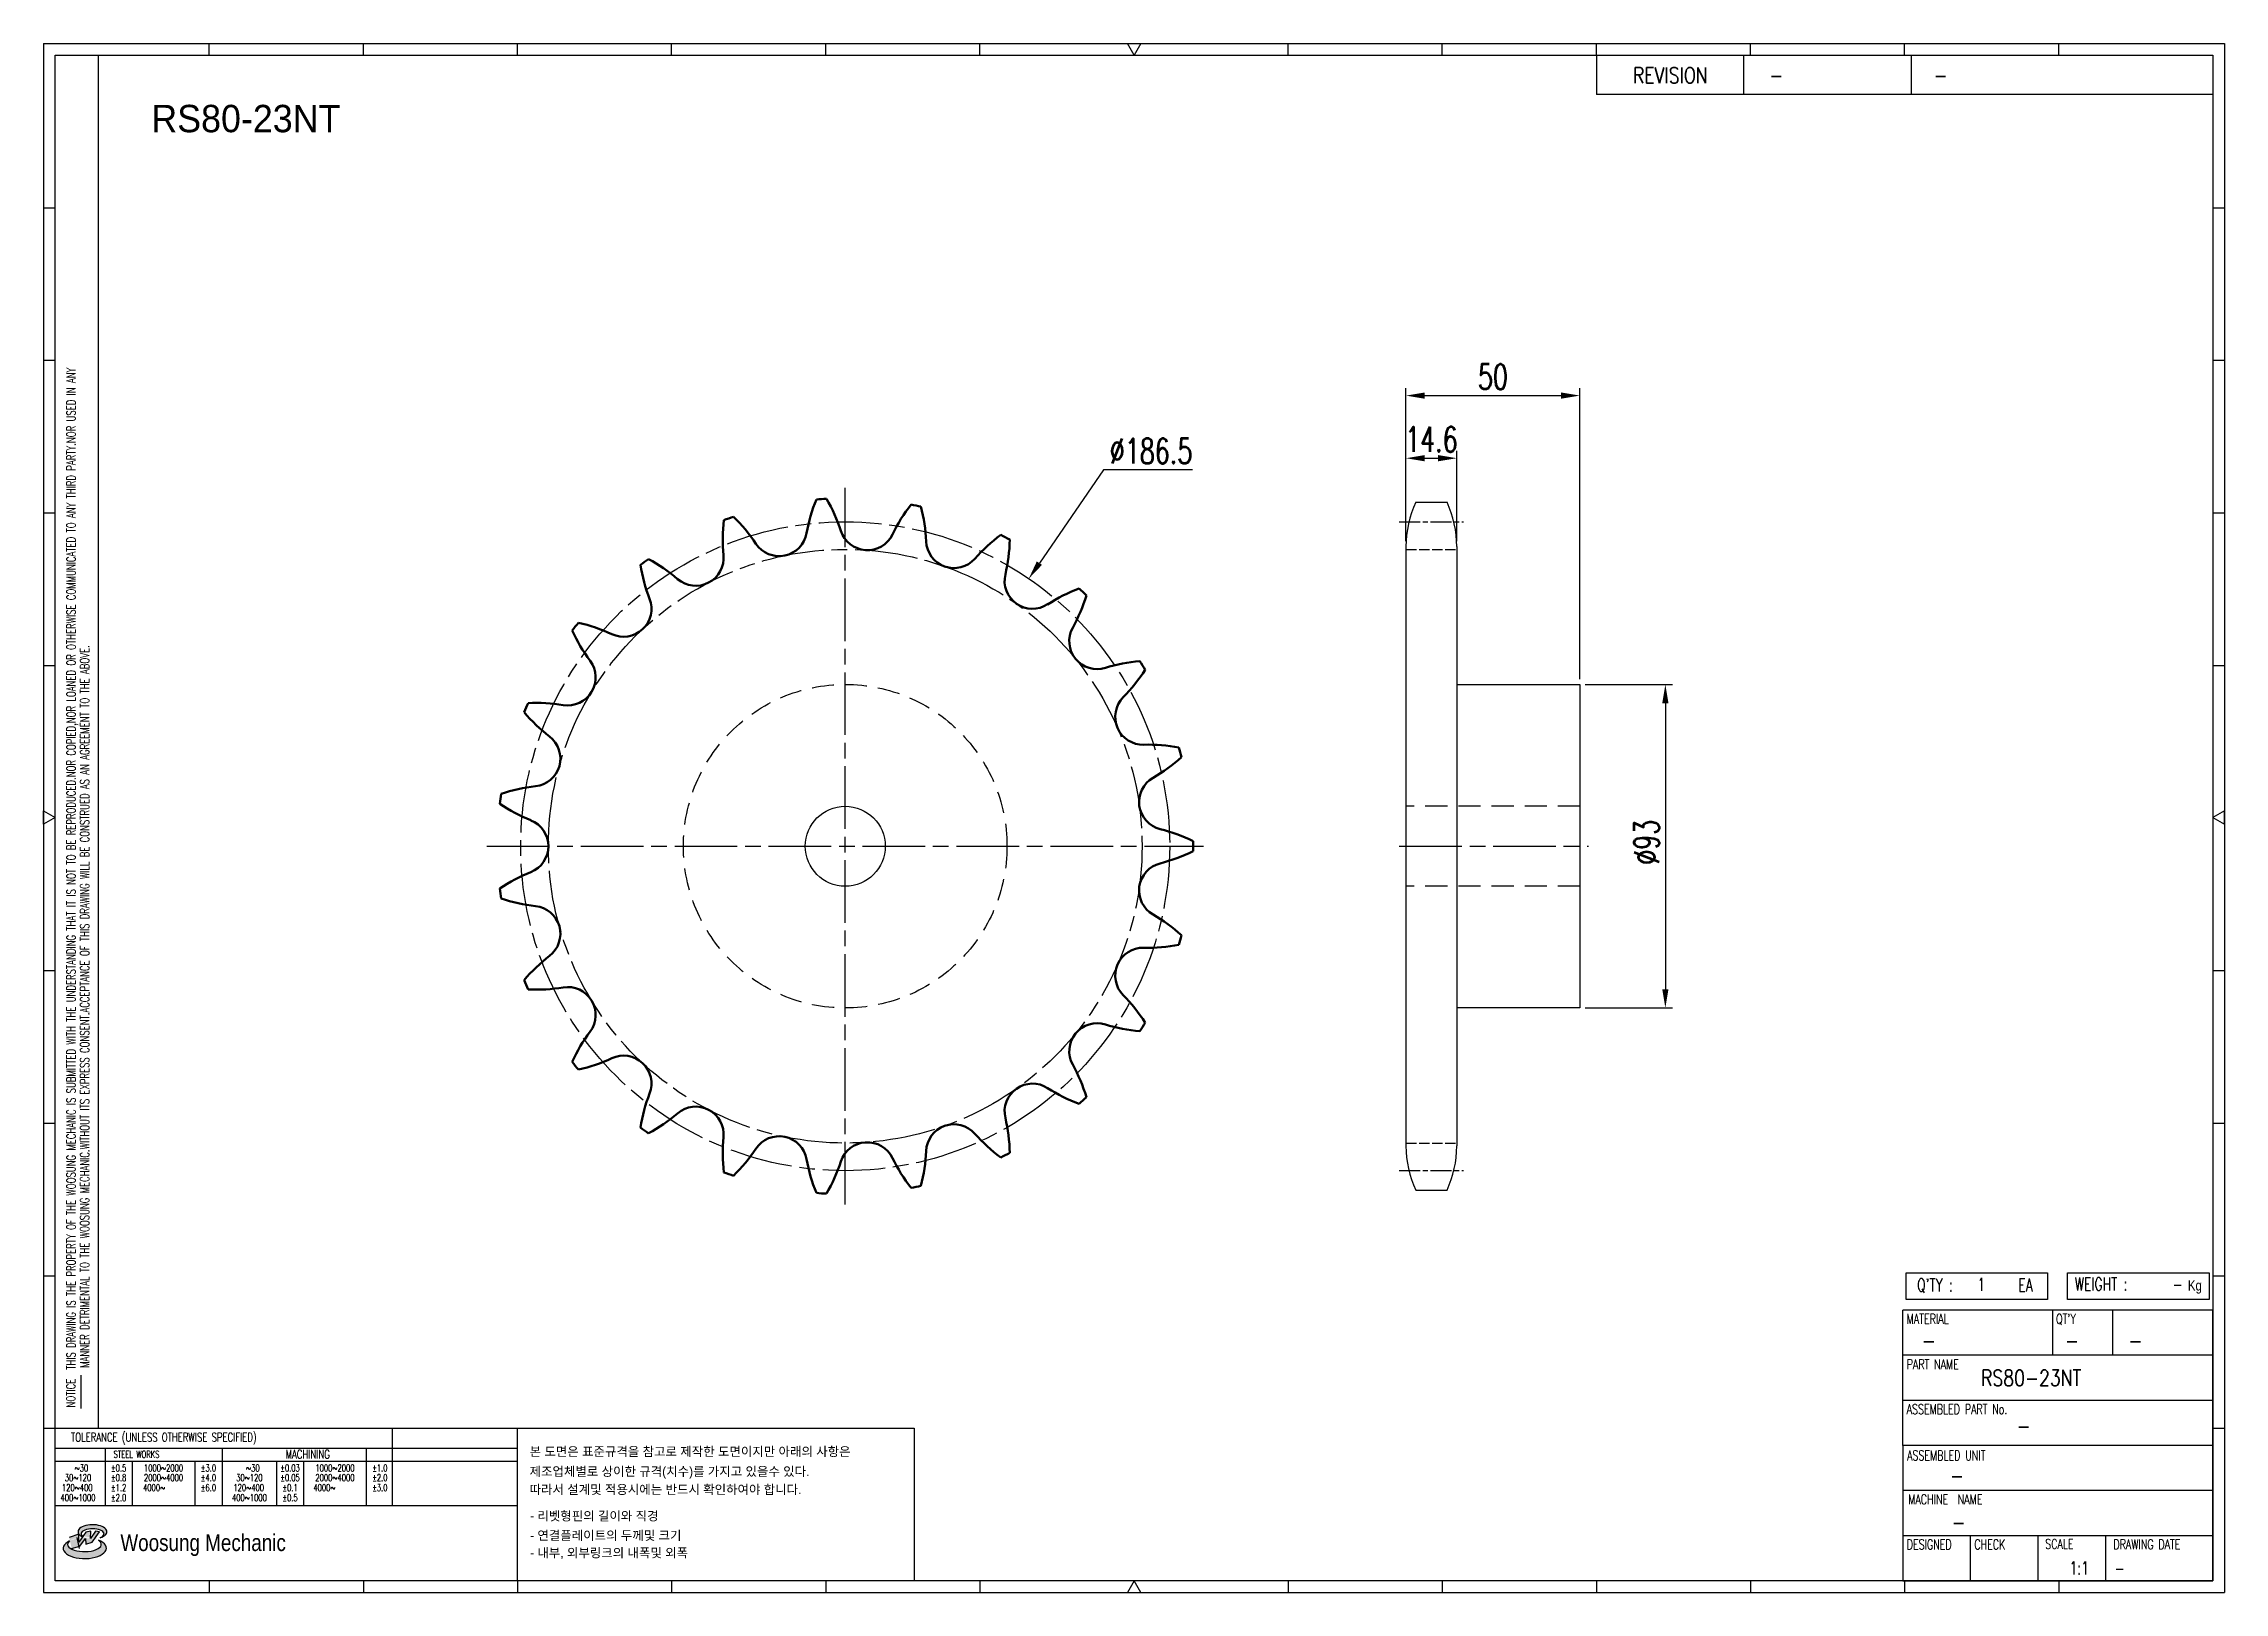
# Model space of a CAD drawing. Header units: millimetres. Extents: x 26966 to 27592, y 34 to 479.
import ezdxf
from ezdxf.enums import TextEntityAlignment as Align

# ---------------------------------------------------------------- set-up
doc = ezdxf.new("R2010")
doc.units = ezdxf.units.MM
for name, pattern in [('AM_ISO02W050', [7.5, 6, -1.5]), ('AM_ISO02W050x2', [3.75, 3, -0.75]), ('AM_ISO08W050', [18, 12, -1.5, 3, -1.5]), ('AM_ISO08W050x2', [9, 6, -0.75, 1.5, -0.75]), ('HIDDEN', [9.525, 6.35, -3.175])]:
    doc.linetypes.add(name, pattern=pattern)
doc.layers.get('Defpoints').update_dxf_attribs({"color": 80})
for name, color, linetype, lineweight in [('AM_0N', 7, 'Continuous', 50), ('AM_3N', 6, 'AM_ISO02W050', 25), ('AM_7', 4, 'AM_ISO08W050', 25)]:
    doc.layers.add(name, color=color, linetype=linetype, lineweight=lineweight)
for name, color, linetype in [('HL', 2, 'HIDDEN'), ('S-DIM', 7, 'Continuous'), ('TITLE', 7, 'Continuous'), ('도면레이아웃', 7, 'Continuous')]:
    doc.layers.add(name, color=color, linetype=linetype)
doc.styles.add('HAN', font='ROMANS.shx', dxfattribs={"width": 0.7, "bigfont": 'whgtxt.shx'})
doc.styles.add('HKD_ST2', font='romans.shx', dxfattribs={"width": 0.7, "height": 4, "bigfont": '@extfont2.shx'})
doc.styles.add('HSG', font='SIMPLEX.shx', dxfattribs={"width": 0.7, "bigfont": 'HSG.shx'})
doc.styles.add('MtXpl_', font='Gulim.ttf')
doc.styles.add('SLDTEXTSTYLE4', font='arial.ttf', dxfattribs={"width": 0.8})
doc.styles.get("Standard").update_dxf_attribs({"font": 'arial.ttf'})
doc.dimstyles.new('APP16', dxfattribs={"dimscale": 3, "dimtxt": 2.4, "dimasz": 1.8, "dimexe": 0.7, "dimexo": 0.5, "dimgap": 0.6, "dimtad": 1, "dimtoh": 1, "dimdec": 1, "dimrnd": 0.01, "dimzin": 9, "dimdsep": 46, "dimtxsty": 'HSG', "dimcen": 0, "dimclrd": 1, "dimclre": 1, "dimclrt": 256, "dimazin": 2, "dimtp": 1, "dimtm": 1, "dimtfac": 0.5, "dimtdec": 1, "dimtofl": 0, "dimtmove": 0, "dimatfit": 3, "dimfxl": 0, "dimtvp": 1, "dimtolj": 2, "dimlwd": -1, "dimlwe": -1, "dimarcsym": 0})

# ---------------------------------------------------------------- blocks, each defined once
blk = doc.blocks.new('MAST')
at = {"layer": '도면레이아웃'}
h = blk.add_hatch(color=10, dxfattribs=at)
h.paths.add_polyline_path([(1.544, 35.177), (1.554, 34.966), (1.779, 35.034), (2.054, 35.422), (1.908, 35.446), (1.728, 35.167), (1.741, 35.439), (1.547, 35.405), (1.292, 35.041), (1.295, 35.33), (0.943, 35.208), (1.03, 34.8), (1.336, 34.885)])
edge = h.paths.add_edge_path()
edge.add_ellipse((1.795, 35.421), major_axis=(-0.53, 0), ratio=0.487785, start_angle=122.36065, end_angle=403.39574)
edge.add_line((1.411, 35.244), (1.419, 35.261))
edge.add_ellipse((1.798, 35.344), major_axis=(-0.423, 0), ratio=0.444396, start_angle=131.58977, end_angle=386.19408, ccw=False)
edge = h.paths.add_edge_path()
edge.add_ellipse((1.512, 34.815), major_axis=(-0.793, 0), ratio=0.480113, start_angle=314.67633, end_angle=590.85213)
edge.add_ellipse((1.501, 34.958), major_axis=(-0.62, 0), ratio=0.43311, start_angle=331.7024, end_angle=574.42495, ccw=False)
at = {"color": 140}
for p, q in [((0, 90.118), (80.15, 90.118)), ((0, 90.118), (0, 33.191)), ((80.15, 90.118), (80.15, 33.191)), ((57.068, 89.693), (57.068, 88.246)), ((62.47, 89.693), (62.47, 88.246)), ((68.635, 89.693), (68.635, 88.246)), ((79.725, 88.246), (57.068, 88.246)), ((68.449, 43.961), (68.449, 44.936)), ((68.449, 44.936), (73.654, 44.936)), ((73.654, 44.936), (73.654, 43.961)), ((74.39, 43.961), (74.39, 44.936)), ((74.39, 44.936), (79.595, 44.936)), ((79.595, 44.936), (79.595, 43.961)), ((68.336, 38.59), (68.336, 43.563)), ((79.725, 43.563), (68.336, 43.563)), ((73.654, 43.961), (68.449, 43.961)), ((73.827, 43.563), (73.827, 41.905)), ((79.595, 43.961), (74.39, 43.961)), ((76.037, 43.563), (76.037, 41.905)), ((79.725, 38.59), (79.725, 43.563)), ((79.725, 41.905), (68.336, 41.905)), ((79.725, 40.248), (68.336, 40.248)), ((68.336, 38.59), (68.336, 33.616)), ((79.725, 38.59), (68.336, 38.59)), ((79.725, 33.616), (79.725, 38.59)), ((79.725, 36.932), (68.336, 36.932)), ((79.725, 35.274), (68.336, 35.274)), ((70.822, 33.616), (70.822, 35.274)), ((73.309, 33.616), (73.309, 35.274)), ((75.796, 33.616), (75.796, 35.274)), ((0, 33.191), (80.15, 33.191)), ((68.336, 33.616), (79.725, 33.616))]:
    blk.add_line(p, q, dxfattribs=at)
for p, q in [((6.089, 89.693), (6.089, 90.118)), ((11.753, 89.693), (11.753, 90.118)), ((17.418, 89.693), (17.418, 90.118)), ((23.082, 89.693), (23.082, 90.118)), ((28.746, 89.693), (28.746, 90.118)), ((34.411, 89.693), (34.411, 90.118)), ((45.739, 89.693), (45.739, 90.118)), ((51.404, 89.693), (51.404, 90.118)), ((57.068, 89.693), (57.068, 90.118)), ((62.732, 89.693), (62.732, 90.118)), ((68.397, 89.693), (68.397, 90.118)), ((74.061, 89.693), (74.061, 90.118)), ((0, 84.085), (0.425, 84.085)), ((79.725, 84.085), (80.15, 84.085)), ((0, 78.478), (0.425, 78.478)), ((79.725, 78.478), (80.15, 78.478)), ((0, 72.87), (0.425, 72.87)), ((79.725, 72.87), (80.15, 72.87)), ((0, 67.262), (0.425, 67.262)), ((79.725, 67.262), (80.15, 67.262)), ((0, 56.047), (0.425, 56.047)), ((79.725, 56.047), (80.15, 56.047)), ((0, 50.439), (0.425, 50.439)), ((79.725, 50.439), (80.15, 50.439)), ((0, 44.832), (0.425, 44.832)), ((79.725, 44.832), (80.15, 44.832)), ((1.377, 39.947), (1.377, 41.174)), ((0, 39.224), (0.425, 39.224)), ((79.725, 39.224), (80.15, 39.224)), ((6.089, 33.616), (6.089, 33.191)), ((11.753, 33.616), (11.753, 33.191)), ((17.418, 33.616), (17.418, 33.191)), ((23.082, 33.616), (23.082, 33.191)), ((28.746, 33.616), (28.746, 33.191)), ((34.411, 33.616), (34.411, 33.191)), ((45.739, 33.616), (45.739, 33.191)), ((51.404, 33.616), (51.404, 33.191)), ((57.068, 33.616), (57.068, 33.191)), ((62.732, 33.616), (62.732, 33.191)), ((68.397, 33.616), (68.397, 33.191)), ((74.061, 33.616), (74.061, 33.191))]:
    blk.add_line(p, q)
at = {"color": 2}
for p, q in [((2.017, 39.224), (2.017, 89.693)), ((0.425, 39.224), (17.418, 39.224)), ((0.425, 38.487), (17.418, 38.487)), ((2.257, 38.487), (2.257, 36.382)), ((6.557, 38.5), (6.557, 36.382)), ((11.857, 38.487), (11.857, 36.382)), ((12.816, 39.224), (12.816, 36.382)), ((17.418, 33.616), (17.418, 39.224)), ((0.425, 38.012), (17.418, 38.012)), ((3.257, 38.012), (3.257, 36.382)), ((5.557, 38.012), (5.557, 36.382)), ((8.557, 38.012), (8.557, 36.382)), ((9.557, 38.026), (9.557, 36.382)), ((0.425, 36.382), (17.418, 36.382))]:
    blk.add_line(p, q, dxfattribs=at)
for points in [[(40.075, 89.693), (39.83, 90.118), (40.32, 90.118)], [(0.425, 61.679), (0, 61.433), (0, 61.924)], [(79.725, 61.679), (80.15, 61.433), (80.15, 61.924)], [(40.075, 33.616), (39.83, 33.191), (40.32, 33.191)]]:
    blk.add_lwpolyline(points, close=True)
at = {"color": 140}
blk.add_lwpolyline([(0.425, 89.693), (79.725, 89.693), (79.725, 33.616), (0.425, 33.616)], close=True, dxfattribs=at)
at = {"layer": '도면레이아웃'}
for p, q in [((1.295, 35.33), (0.943, 35.208)), ((1.547, 35.405), (1.292, 35.041)), ((1.292, 35.041), (1.295, 35.33)), ((1.741, 35.439), (1.547, 35.405)), ((1.908, 35.446), (1.728, 35.167)), ((1.728, 35.167), (1.741, 35.439)), ((1.779, 35.034), (2.054, 35.422)), ((2.054, 35.422), (1.908, 35.446)), ((1.03, 34.8), (1.336, 34.885)), ((1.224, 35.208), (1.311, 34.8)), ((1.224, 35.208), (1.224, 35.208)), ((1.336, 34.885), (1.544, 35.177)), ((1.419, 35.261), (1.411, 35.244)), ((1.544, 35.177), (1.554, 34.966)), ((1.554, 34.966), (1.779, 35.034))]:
    blk.add_line(p, q, dxfattribs=at)
for centre, major_axis, ratio, start_param, end_param in [((1.795, 35.421), (-0.53, 0), 0.487785, 2.135596, 7.040584), ((1.798, 35.344), (-0.423, 0), 0.444396, 2.296675, 6.740358), ((1.512, 34.815), (-0.793, 0), 0.480113, 5.492138, 10.312315), ((1.501, 34.958), (-0.62, 0), 0.43311, 5.789299, 10.025607)]:
    blk.add_ellipse(centre, major_axis=major_axis, ratio=ratio, start_param=start_param, end_param=end_param, dxfattribs=at)
for s, height, style, width, p in [('REVISION', 0.5806, 'HAN', 0.8, (58.415, 88.664)), ('-', 0.581, 'HAN', 0.8, (63.426, 88.664)), ('-', 0.581, 'HAN', 0.8, (69.468, 88.664)), ("Q'TY : ", 0.4746, 'HKD_ST2', 0.7, (68.857, 44.253)), ('1', 0.475, 'HKD_ST2', 0.7, (71.071, 44.275)), ('EA', 0.4746, 'HKD_ST2', 0.7, (72.578, 44.253)), ('WEIGHT : ', 0.4746, 'HKD_ST2', 0.7, (74.65, 44.286)), ('-', 0.581, 'HAN', 0.8, (69.029, 42.157)), ('-', 0.581, 'HAN', 0.8, (74.289, 42.157)), ('-', 0.581, 'HAN', 0.8, (76.623, 42.157)), ('-', 0.581, 'HAN', 0.8, (72.515, 39.013)), ('-', 0.581, 'HAN', 0.8, (70.067, 37.189)), ('-', 0.581, 'HAN', 0.8, (70.126, 35.48)), ('1:1', 0.4746, 'HKD_ST2', 0.7, (74.458, 33.848)), ('-', 0.475, 'HKD_ST2', 0.7, (76.112, 33.837))]:
    blk.add_text(s, height=height, dxfattribs=dict(style=style, width=width)).set_placement(p)
at = {"color": 6, "style": 'HKD_ST2', "width": 0.7}
for s, p in [(' THIS DRAWING IS THE PROPERTY OF THE WOOSUNG MECHANIC IS SUBMITTED WITH THE UNDERSTANDING THAT IT IS NOT TO BE REPRODUCED.NOR COPIED,NOR LOANED OR OTHERWISE COMMUNICATED TO ANY THIRD PARTY.NOR USED IN ANY', (1.173, 41.217)), ('MANNER DETRIMENTAL TO THE WOOSUNG MECHANIC.WITHOUT ITS EXPRESS CONSENT.ACCEPTANCE OF THIS DRAWING WILL BE CONSTRUED AS AN AGREEMENT TO THE ABOVE.', (1.672, 41.447))]:
    blk.add_text(s, height=0.326266, rotation=90, dxfattribs=at).set_placement(p)
at = {"style": 'HKD_ST2', "width": 0.7}
blk.add_text('-', height=0.475, dxfattribs=at).set_placement((78.613, 44.286), align=Align.RIGHT)
at = {"color": 254, "style": 'HKD_ST2', "width": 0.7}
for s, height, p in [('MATERIAL', 0.3651, (68.474, 43.425)), ("QT'Y", 0.3651, (73.965, 43.425)), ('PART NAME', 0.3651, (68.474, 41.756)), ('ASSEMBLED PART No.', 0.36511, (68.474, 40.109)), ('ASSEMBLED UNIT', 0.36511, (68.49, 38.408)), ('MACHINE  NAME', 0.36511, (68.532, 36.794)), ('DESIGNED', 0.3651, (68.474, 35.136)), ('CHECK', 0.3651, (70.961, 35.136)), ('SCALE', 0.3651, (73.566, 35.153)), ('DRAWING DATE', 0.36511, (76.071, 35.141))]:
    blk.add_text(s, height=height, dxfattribs=at).set_placement(p, align=Align.TOP_LEFT)
at = {"style": 'HKD_ST2', "width": 0.7}
blk.add_text('NOTICE', height=0.3263, rotation=90, dxfattribs=at).set_placement((1.163, 39.988))
blk.add_text('TOLERANCE (UNLESS OTHERWISE SPECIFIED)', height=0.32627, dxfattribs=at).set_placement((4.417, 38.896), align=Align.MIDDLE_CENTER)
at = {"color": 4, "style": 'HKD_ST2', "width": 0.7}
for s, height, p in [('%%12630', 0.261, (1.389, 37.762)), ('1000%%1262000', 0.26101, (4.407, 37.762)), ('%%12630', 0.261, (7.689, 37.762)), ('1000%%1262000', 0.26101, (10.707, 37.762)), ('120%%126400', 0.26101, (1.237, 37.045)), ('30%%126120', 0.261, (1.263, 37.411)), ('4000%%126', 0.261, (4.061, 37.045)), ('2000%%1264000', 0.26101, (4.407, 37.411)), ('120%%126400', 0.26101, (7.537, 37.045)), ('30%%126120', 0.261, (7.563, 37.411)), ('4000%%126', 0.261, (10.321, 37.045)), ('2000%%1264000', 0.26101, (10.707, 37.411)), ('400%%1261000', 0.26101, (1.263, 36.67)), ('400%%1261000', 0.26101, (7.563, 36.67))]:
    blk.add_text(s, height=height, dxfattribs=at).set_placement(p, align=Align.MIDDLE_CENTER)
for s, height, p in [('%%P0.5', 0.261, (2.757, 37.762)), ('STEEL WORKS', 0.26101, (3.416, 38.268)), ('%%P3.0', 0.261, (6.057, 37.762)), ('%%P0.03', 0.261, (9.057, 37.762)), ('MACHINING', 0.3263, (9.707, 38.27)), ('%%P1.0', 0.261, (12.357, 37.762)), ('%%P0.8', 0.261, (2.757, 37.411)), ('%%P1.2', 0.261, (2.757, 37.045)), ('%%P4.0', 0.261, (6.057, 37.411)), ('%%P6.0', 0.261, (6.057, 37.045)), ('%%P0.05', 0.261, (9.057, 37.411)), ('%%P0.1', 0.261, (9.057, 37.045)), ('%%P2.0', 0.261, (12.357, 37.411)), ('%%P3.0', 0.261, (12.357, 37.045)), ('%%P2.0', 0.261, (2.757, 36.67)), ('%%P0.5', 0.261, (9.057, 36.67))]:
    blk.add_text(s, height=height, dxfattribs=at).set_placement(p, align=Align.MIDDLE)
at = {"color": 1, "style": 'SLDTEXTSTYLE4', "width": 0.8}
blk.add_text('Woosung Mechanic', height=0.61957, dxfattribs=at).set_placement((2.822, 34.711))
at = {"layer": 'TITLE', "width": 0.8}
blk.add_text('Kg', height=0.3789, dxfattribs=at).set_placement((78.807, 44.286))
blk = doc.blocks.new('*D2')
at = {"layer": 'Defpoints', "color": 0, "transparency": 16777216}
for p in [(27371.77, 359.59), (27357.17, 334.24), (27371.77, 334.24)]:
    blk.add_point(p, dxfattribs=at)
at = {"layer": 'S-DIM', "color": 1, "transparency": 16777216}
for p, q in [((27357.17, 335.74), (27357.17, 361.69)), ((27362.57, 359.59), (27366.37, 359.59)), ((27371.77, 335.74), (27371.77, 361.69))]:
    blk.add_line(p, q, dxfattribs=at)
for points in [[(27362.57, 360.49), (27362.57, 358.69), (27357.17, 359.59)], [(27366.37, 360.49), (27366.37, 358.69), (27371.77, 359.59)]]:
    blk.add_solid(points, dxfattribs=at)
at = {"layer": 'S-DIM', "transparency": 16777216, "insert": (27364.47, 364.99), "char_height": 7.2, "attachment_point": 5, "style": 'HSG'}
blk.add_mtext('\\A2;14.6', dxfattribs=at)
blk = doc.blocks.new('*D3')
at = {"layer": 'Defpoints', "color": 0, "transparency": 16777216}
for p in [(27407.17, 377.59), (27357.17, 334.24), (27407.17, 294.56)]:
    blk.add_point(p, dxfattribs=at)
at = {"layer": 'S-DIM', "color": 1, "transparency": 16777216}
for p, q in [((27357.17, 335.74), (27357.17, 379.69)), ((27362.57, 377.59), (27401.77, 377.59)), ((27407.17, 296.06), (27407.17, 379.69))]:
    blk.add_line(p, q, dxfattribs=at)
for points in [[(27362.57, 378.49), (27362.57, 376.69), (27357.17, 377.59)], [(27401.77, 378.49), (27401.77, 376.69), (27407.17, 377.59)]]:
    blk.add_solid(points, dxfattribs=at)
at = {"layer": 'S-DIM', "transparency": 16777216, "insert": (27382.17, 382.99), "char_height": 7.2, "attachment_point": 5, "style": 'HSG'}
blk.add_mtext('\\A2;50', dxfattribs=at)
blk = doc.blocks.new('*D4')
at = {"layer": 'Defpoints', "color": 0, "transparency": 16777216}
for p in [(27248.75, 324.97), (27143.23, 171.15)]:
    blk.add_point(p, dxfattribs=at)
at = {"layer": 'S-DIM', "color": 1, "transparency": 16777216}
for p, q in [((27270.21, 356.26), (27251.81, 329.43)), ((27295.77, 356.26), (27270.21, 356.26))]:
    blk.add_line(p, q, dxfattribs=at)
blk.add_solid([(27251.06, 329.93), (27252.55, 328.92), (27248.75, 324.97)], dxfattribs=at)
at = {"layer": 'S-DIM', "transparency": 16777216, "insert": (27283.89, 361.66), "char_height": 7.2, "attachment_point": 5, "style": 'HSG'}
blk.add_mtext('\\A2;∅186.5', dxfattribs=at)
blk = doc.blocks.new('*D5')
at = {"layer": 'Defpoints', "color": 0, "transparency": 16777216}
for p in [(27407.17, 294.56), (27407.17, 201.56), (27431.72, 201.56)]:
    blk.add_point(p, dxfattribs=at)
at = {"layer": 'S-DIM', "color": 1, "transparency": 16777216}
for p, q in [((27408.67, 294.56), (27433.82, 294.56)), ((27431.72, 289.16), (27431.72, 206.96)), ((27408.67, 201.56), (27433.82, 201.56))]:
    blk.add_line(p, q, dxfattribs=at)
for points in [[(27430.82, 289.16), (27432.62, 289.16), (27431.72, 294.56)], [(27430.82, 206.96), (27432.62, 206.96), (27431.72, 201.56)]]:
    blk.add_solid(points, dxfattribs=at)
at = {"layer": 'S-DIM', "transparency": 16777216, "insert": (27426.32, 249.21), "char_height": 7.2, "attachment_point": 5, "rotation": 90, "style": 'HSG'}
blk.add_mtext('\\A2;%%c93', dxfattribs=at)

msp = doc.modelspace()

# ---------------------------------------------------------------- linework, layer by layer
for p, q in [((27359.97, 346.94), (27368.97, 346.94)), ((27357.17, 334.24), (27357.17, 161.89)), ((27371.77, 334.24), (27371.77, 161.89)), ((27371.77, 294.56), (27407.17, 294.56)), ((27407.17, 294.56), (27407.17, 201.56)), ((27407.17, 201.56), (27371.77, 201.56)), ((27359.97, 149.19), (27368.97, 149.19))]:
    msp.add_line(p, q)
at = {"color": 140}
msp.add_lwpolyline([(27101.8, 80.75), (27215.82, 80.75), (27215.82, 36.9), (27101.8, 36.9)], close=True, dxfattribs=at)
msp.add_circle((27195.99, 248.06), 11.5)
for centre, start, end in [((27387.37, 334.24), 155.13196, 180), ((27341.57, 334.24), 0, 24.86804), ((27387.37, 161.89), 180, 204.86804), ((27341.57, 161.89), 335.13196, 0)]:
    msp.add_arc(centre, 30.2, start, end)
at = {"layer": 'AM_0N'}
for centre, radius, start, end in [((27231.77, 329.59), 47.64, 157.59799, 169.78261), ((27195.99, 248.06), 100.02, 93.08892, 94.73717), ((27149.44, 323.95), 47.64, 18.04348, 30.2281), ((27252.44, 316.91), 47.64, 141.94582, 154.13043), ((27195.99, 248.06), 100.02, 77.43675, 79.08499), ((27171.64, 333.7), 47.64, 2.3913, 14.57592), ((27208.45, 336.22), 47.64, 173.25016, 185.43478), ((27195.99, 248.06), 100.02, 108.74109, 110.38934), ((27130.69, 308.58), 47.64, 33.69565, 45.88027), ((27202.36, 341.19), 8.02, 198.04348, 334.13043), ((27177, 339.46), 8.02, 213.69565, 349.78261), ((27227.25, 336.02), 8.02, 182.3913, 318.47826), ((27268.92, 299.12), 47.64, 126.29364, 138.47826), ((27195.99, 248.06), 100.02, 61.78457, 63.43282), ((27195.65, 337.09), 47.64, 346.73913, 358.92375), ((27195.99, 248.06), 100.02, 124.39327, 126.04151), ((27184.21, 336.31), 47.64, 188.90234, 201.08696), ((27116.78, 288.72), 47.64, 49.34783, 61.53244), ((27153.04, 330.94), 8.02, 229.34783, 5.43478), ((27249.82, 324.33), 8.02, 166.73913, 302.82609), ((27279.99, 277.55), 47.64, 110.64147, 122.82609), ((27219.68, 333.88), 47.64, 331.08696, 343.27157), ((27195.99, 248.06), 100.02, 46.1324, 47.78064), ((27132.27, 316.28), 8.02, 245, 21.08696), ((27195.99, 248.06), 100.02, 140.04544, 141.69369), ((27160.84, 329.86), 47.64, 204.55451, 216.73913), ((27108.75, 265.84), 47.64, 65, 77.18462), ((27268.4, 306.97), 8.02, 151.08696, 287.17391), ((27116.23, 296.56), 8.02, 260.65217, 36.73913), ((27284.83, 253.8), 47.64, 94.98929, 107.17391), ((27195.99, 248.06), 100.02, 30.48023, 32.12847), ((27241.95, 324.31), 47.64, 315.43478, 327.6194), ((27195.99, 248.06), 100.02, 155.69762, 157.34586), ((27107.19, 241.64), 47.64, 80.65217, 92.83679), ((27281.61, 285.25), 8.02, 135.43478, 271.52174), ((27140.07, 317.34), 47.64, 220.20669, 232.3913), ((27106.1, 273.25), 8.02, 276.30435, 52.3913), ((27283.09, 229.61), 47.64, 79.33712, 91.52174), ((27195.99, 248.06), 100.02, 14.82805, 16.4763), ((27260.82, 309.08), 47.64, 299.78261, 311.96723), ((27112.22, 217.93), 47.64, 96.30435, 108.48897), ((27288.47, 260.77), 8.02, 119.78261, 255.86957), ((27195.99, 248.06), 100.02, 171.34979, 172.99804), ((27123.45, 299.69), 47.64, 235.85886, 248.04348), ((27102.64, 248.06), 8.02, 291.95652, 68.04348), ((27274.88, 206.8), 47.64, 63.68495, 75.86957), ((27274.88, 289.33), 47.64, 284.13043, 296.31505), ((27195.99, 248.06), 100.02, 359.17588, 0.82412), ((27123.45, 196.44), 47.64, 111.95652, 124.14114), ((27288.47, 235.35), 8.02, 104.13043, 240.21739), ((27195.99, 248.06), 100.02, 187.00196, 188.65021), ((27112.22, 278.2), 47.64, 251.51103, 263.69565), ((27106.1, 222.88), 8.02, 307.6087, 83.69565), ((27260.82, 187.04), 47.64, 48.03277, 60.21739), ((27283.09, 266.51), 47.64, 268.47826, 280.66288), ((27195.99, 248.06), 100.02, 343.5237, 345.17195), ((27140.07, 178.79), 47.64, 127.6087, 139.79331), ((27281.61, 210.87), 8.02, 88.47826, 224.56522), ((27195.99, 248.06), 100.02, 202.65414, 204.30238), ((27107.19, 254.48), 47.64, 267.16321, 279.34783), ((27116.23, 199.56), 8.02, 323.26087, 99.34783), ((27241.95, 171.82), 47.64, 32.3806, 44.56522), ((27160.84, 166.27), 47.64, 143.26087, 155.44549), ((27268.4, 189.15), 8.02, 72.82609, 208.91304), ((27284.83, 242.33), 47.64, 252.82609, 265.01071), ((27195.99, 248.06), 100.02, 327.87153, 329.51977), ((27195.99, 248.06), 100.02, 218.30631, 219.95456), ((27108.75, 230.29), 47.64, 282.81538, 295), ((27132.27, 179.84), 8.02, 338.91304, 115), ((27219.68, 162.24), 47.64, 16.72843, 28.91304), ((27184.21, 159.82), 47.64, 158.91304, 171.09766), ((27249.82, 171.8), 8.02, 57.17391, 193.26087), ((27279.99, 218.57), 47.64, 237.17391, 249.35853), ((27195.99, 248.06), 100.02, 312.21936, 313.8676), ((27116.78, 207.41), 47.64, 298.46756, 310.65217), ((27153.04, 165.18), 8.02, 354.56522, 130.65217), ((27195.65, 159.03), 47.64, 1.07625, 13.26087), ((27195.99, 248.06), 100.02, 233.95849, 235.60673), ((27208.45, 159.91), 47.64, 174.56522, 186.74984), ((27177, 156.67), 8.02, 10.21739, 146.30435), ((27227.25, 160.11), 8.02, 41.52174, 177.6087), ((27268.92, 197), 47.64, 221.52174, 233.70636), ((27130.69, 187.55), 47.64, 314.11973, 326.30435), ((27231.77, 166.54), 47.64, 190.21739, 202.40201), ((27149.44, 172.17), 47.64, 329.7719, 341.95652), ((27202.36, 154.93), 8.02, 25.86957, 161.95652), ((27252.44, 179.22), 47.64, 205.86957, 218.05418), ((27171.64, 162.43), 47.64, 345.42408, 357.6087), ((27195.99, 248.06), 100.02, 296.56718, 298.21543), ((27195.99, 248.06), 100.02, 249.61066, 251.25891), ((27195.99, 248.06), 100.02, 280.91501, 282.56325), ((27195.99, 248.06), 100.02, 265.26283, 266.91108)]:
    msp.add_arc(centre, radius, start, end, dxfattribs=at)
at = {"layer": 'AM_3N', "linetype": 'AM_ISO02W050x2'}
for p, q in [((27357.17, 333.39), (27371.77, 333.39)), ((27357.17, 162.74), (27371.77, 162.74))]:
    msp.add_line(p, q, dxfattribs=at)
at = {"layer": 'AM_7', "linetype": 'AM_ISO08W050x2', "ltscale": 3}
for p, q in [((27195.99, 145.04), (27195.99, 351.08)), ((27092.97, 248.06), (27299.01, 248.06)), ((27355.23, 248.06), (27409.59, 248.06))]:
    msp.add_line(p, q, dxfattribs=at)
at = {"layer": 'AM_7', "linetype": 'AM_ISO08W050x2'}
for p, q in [((27355.23, 341.33), (27373.71, 341.33)), ((27355.23, 154.8), (27373.71, 154.8))]:
    msp.add_line(p, q, dxfattribs=at)
at = {"layer": 'AM_7', "linetype": 'AM_ISO08W050x2', "ltscale": 3}
for radius in [93.27, 85.33]:
    msp.add_circle((27195.99, 248.06), radius, dxfattribs=at)
at = {"layer": 'HL', "linetype": 'HIDDEN'}
for p, q in [((27407.17, 259.56), (27357.17, 259.56)), ((27407.17, 236.56), (27357.17, 236.56))]:
    msp.add_line(p, q, dxfattribs=at)
msp.add_circle((27195.99, 248.06), 46.5, dxfattribs=at)

# ---------------------------------------------------------------- block references
at = {"color": 140, "xscale": 7.820431031262922, "yscale": 7.820431031262922, "zscale": 7.820431031262922}
msp.add_blockref('MAST', (26965.59, -226), dxfattribs=at)

# ---------------------------------------------------------------- texts
at = {"color": 254, "style": 'MtXpl_'}
msp.add_text('RS80-23NT', height=7.87, dxfattribs=at).set_placement((26996.55, 453.29))
at = {"style": 'HAN', "width": 0.8}
msp.add_text('RS80-23NT', height=4.541, dxfattribs=at).set_placement((27522.46, 92.96))
at = {"color": 140, "style": 'MtXpl_'}
for s, p in [('본 도면은 표준규격을 참고로 제작한 도면이지만 아래의 사항은', (27105.27, 72.76)), ('제조업체별로 상이한 규격(치수)를 가지고 있을수 있다.', (27105.27, 67.05)), ('따라서 설계및 적용시에는 반드시 확인하여야 합니다.', (27105.27, 61.85)), ('- 리벳형핀의 길이와 직경', (27105.41, 54.24)), ('- 연결플레이트의 두께및 크기', (27105.41, 48.65)), ('- 내부, 외부링크의 내폭및 외폭', (27105.41, 43.64))]:
    msp.add_text(s, height=2.6233, dxfattribs=at).set_placement(p)

# ---------------------------------------------------------------- dimensions: what is measured, and where the dimension line sits
at = {"layer": 'S-DIM'}
dim = msp.add_linear_dim(base=(27407.17, 377.59), p1=(27357.17, 334.24), p2=(27407.17, 294.56), dimstyle='APP16', dxfattribs=at)
dim.commit()
dim.dimension.update_dxf_attribs({"geometry": '*D3', "text_midpoint": (27382.17, 382.99)})
dim = msp.add_diameter_dim_2p(p1=(27143.23, 171.15), p2=(27248.75, 324.97), dimstyle='APP16', dxfattribs=at)
dim.commit()
dim.dimension.update_dxf_attribs({"geometry": '*D4', "text_midpoint": (27283.89, 356.26), "dimtype": 131})
dim = msp.add_linear_dim(base=(27371.77, 359.59), p1=(27357.17, 334.24), p2=(27371.77, 334.24), dimstyle='APP16', dxfattribs=at)
dim.commit()
dim.dimension.update_dxf_attribs({"geometry": '*D2', "text_midpoint": (27364.47, 359.59), "dimtype": 128})
dim = msp.add_linear_dim(base=(27431.72, 201.56), p1=(27407.17, 294.56), p2=(27407.17, 201.56), angle=90, text='%%c<>', dimstyle='APP16', dxfattribs=at)
dim.commit()
dim.dimension.update_dxf_attribs({"geometry": '*D5', "text_midpoint": (27431.72, 249.21), "dimtype": 128})

doc.saveas('drawing.dxf')
